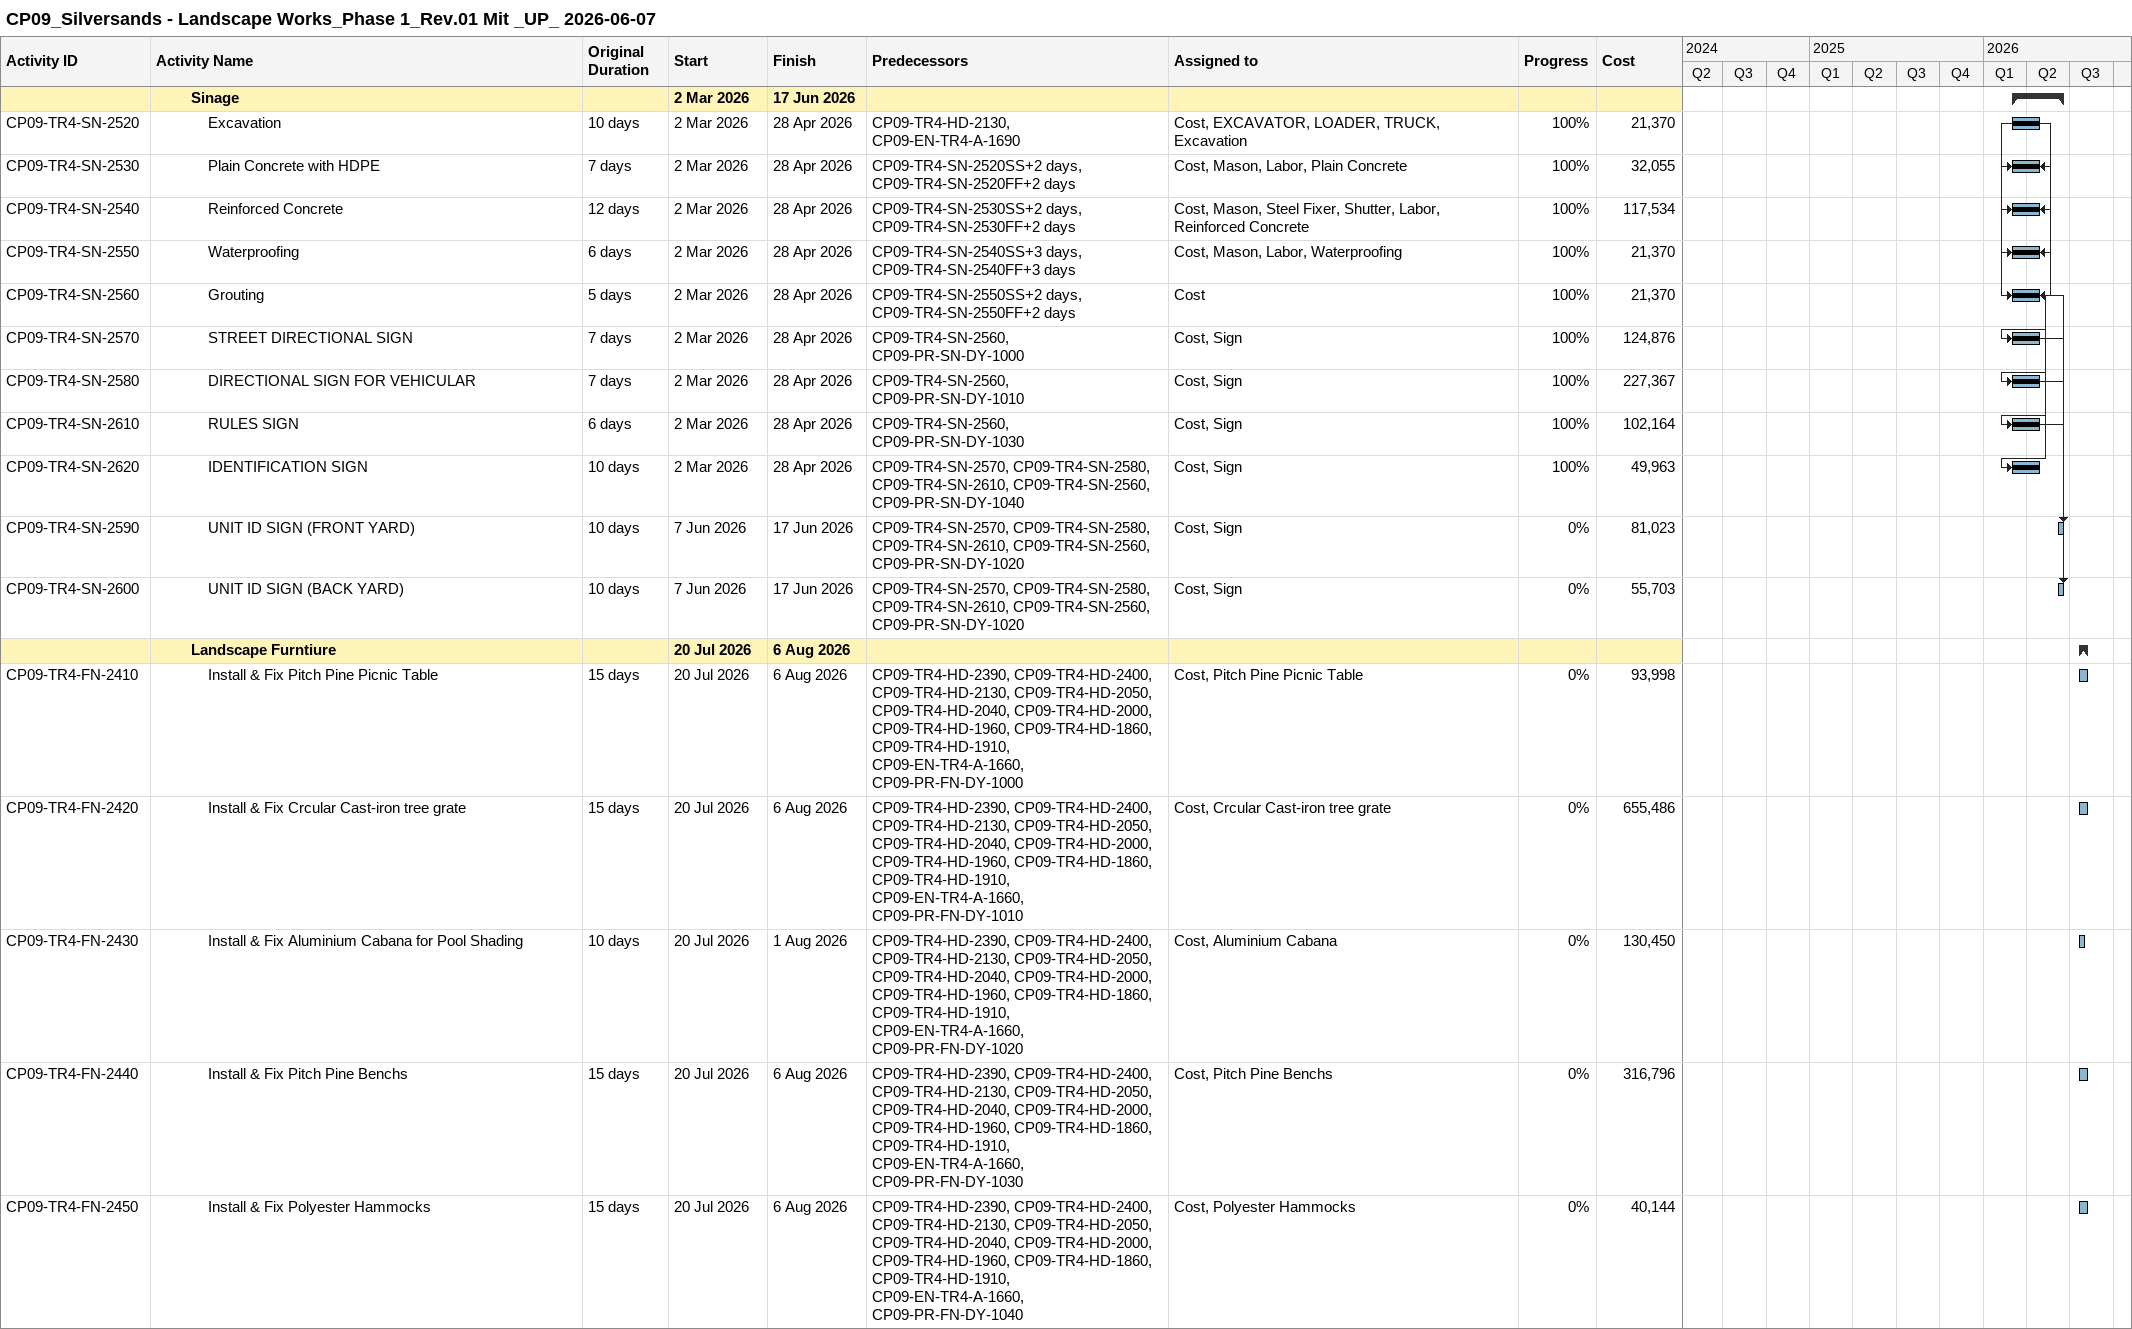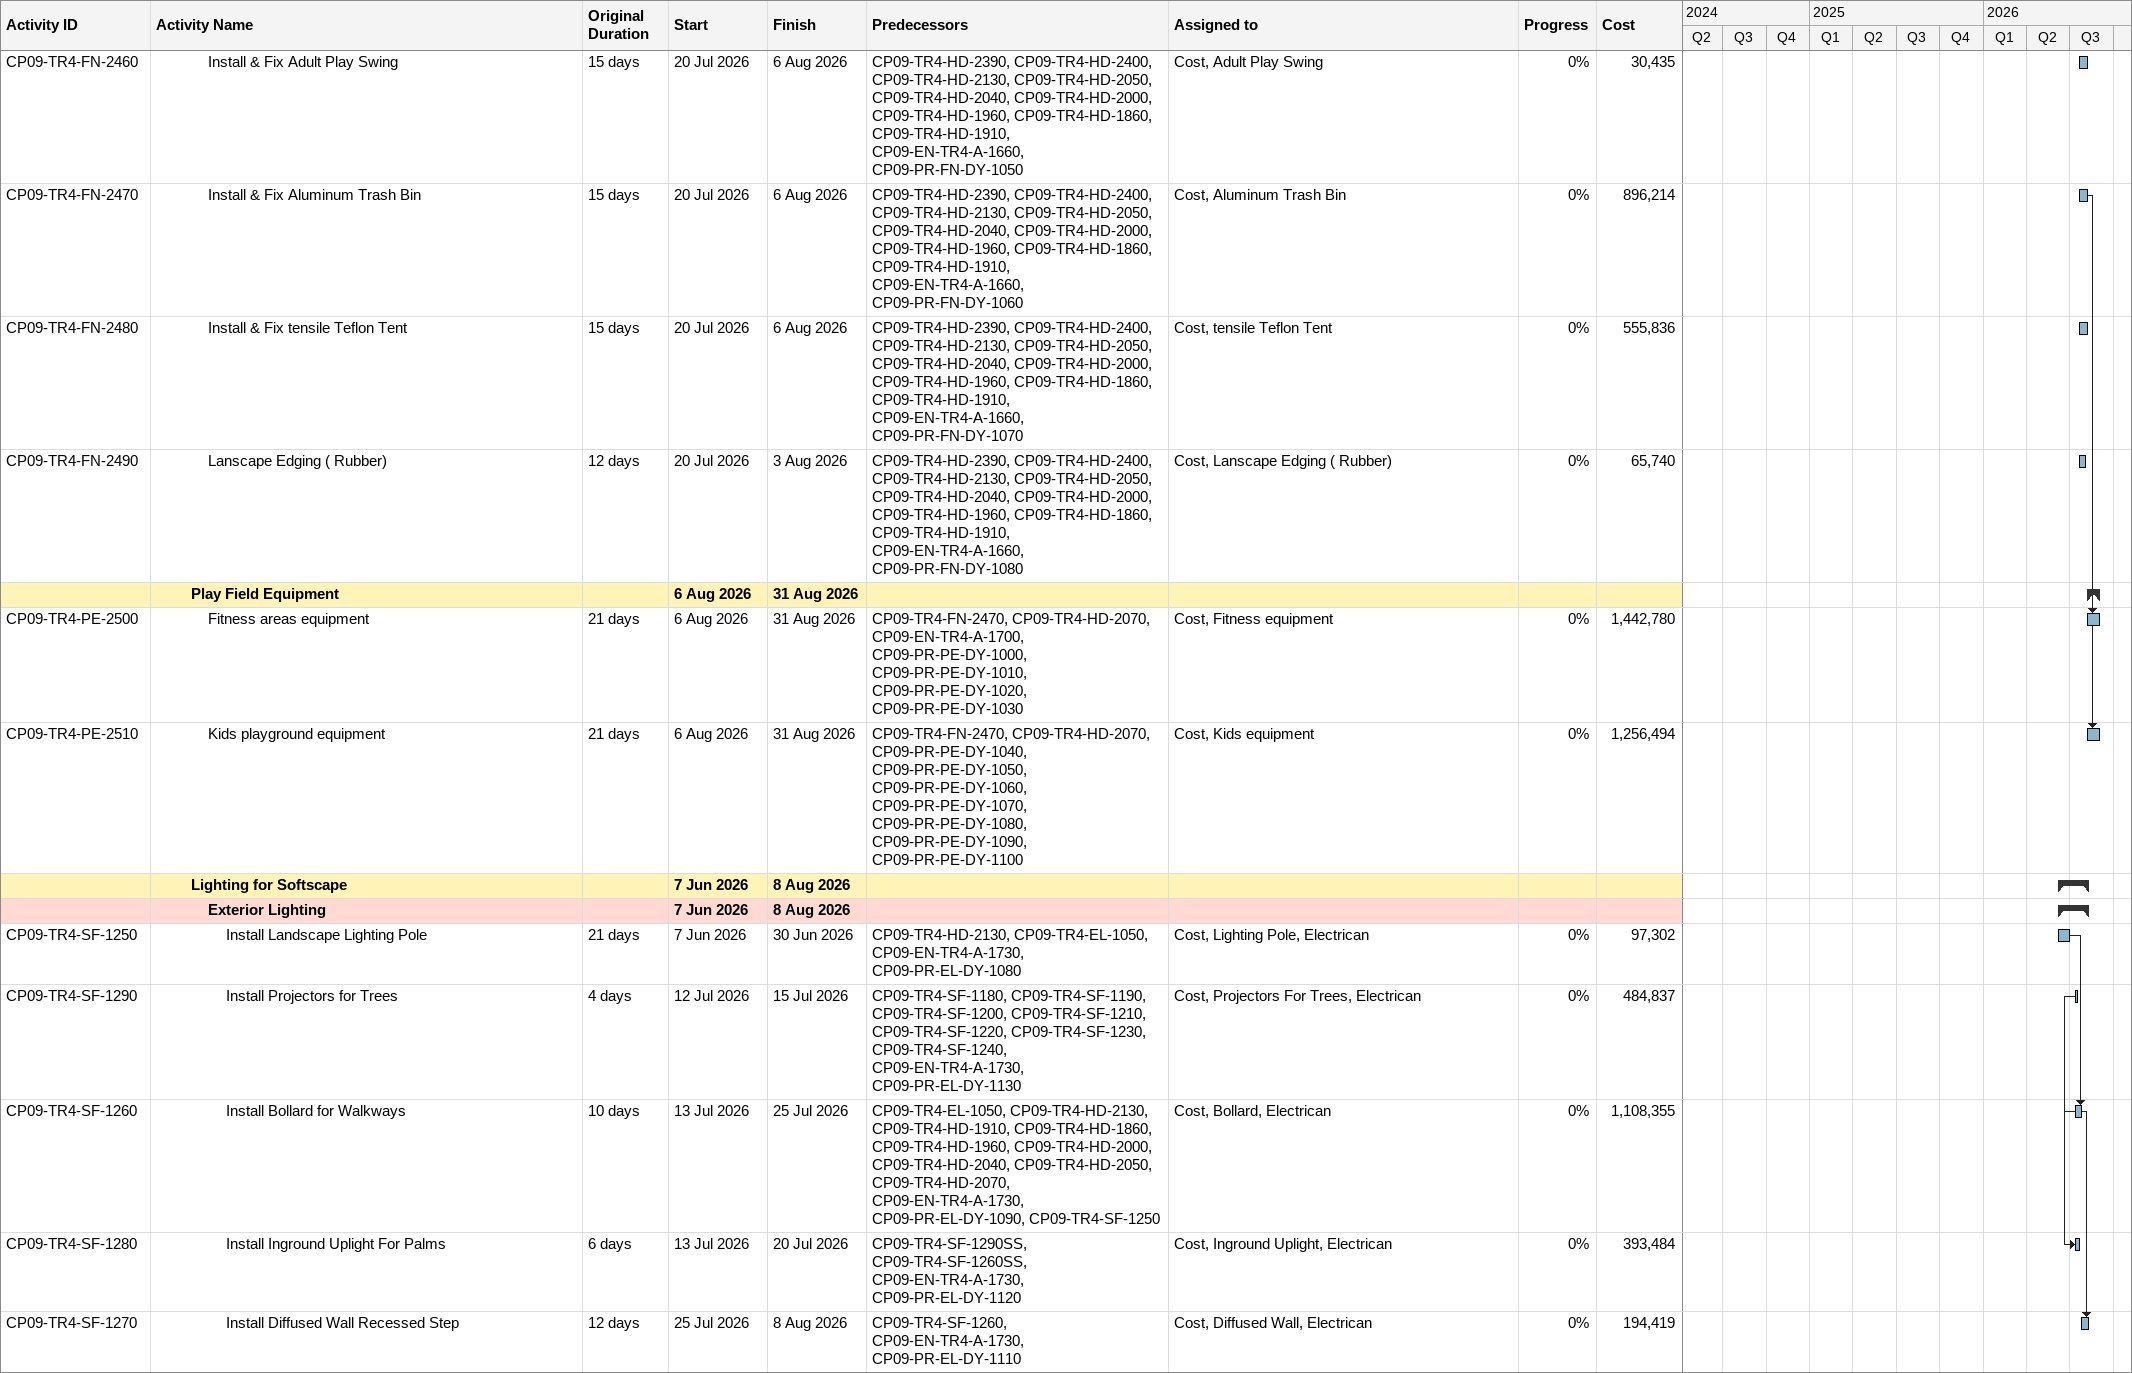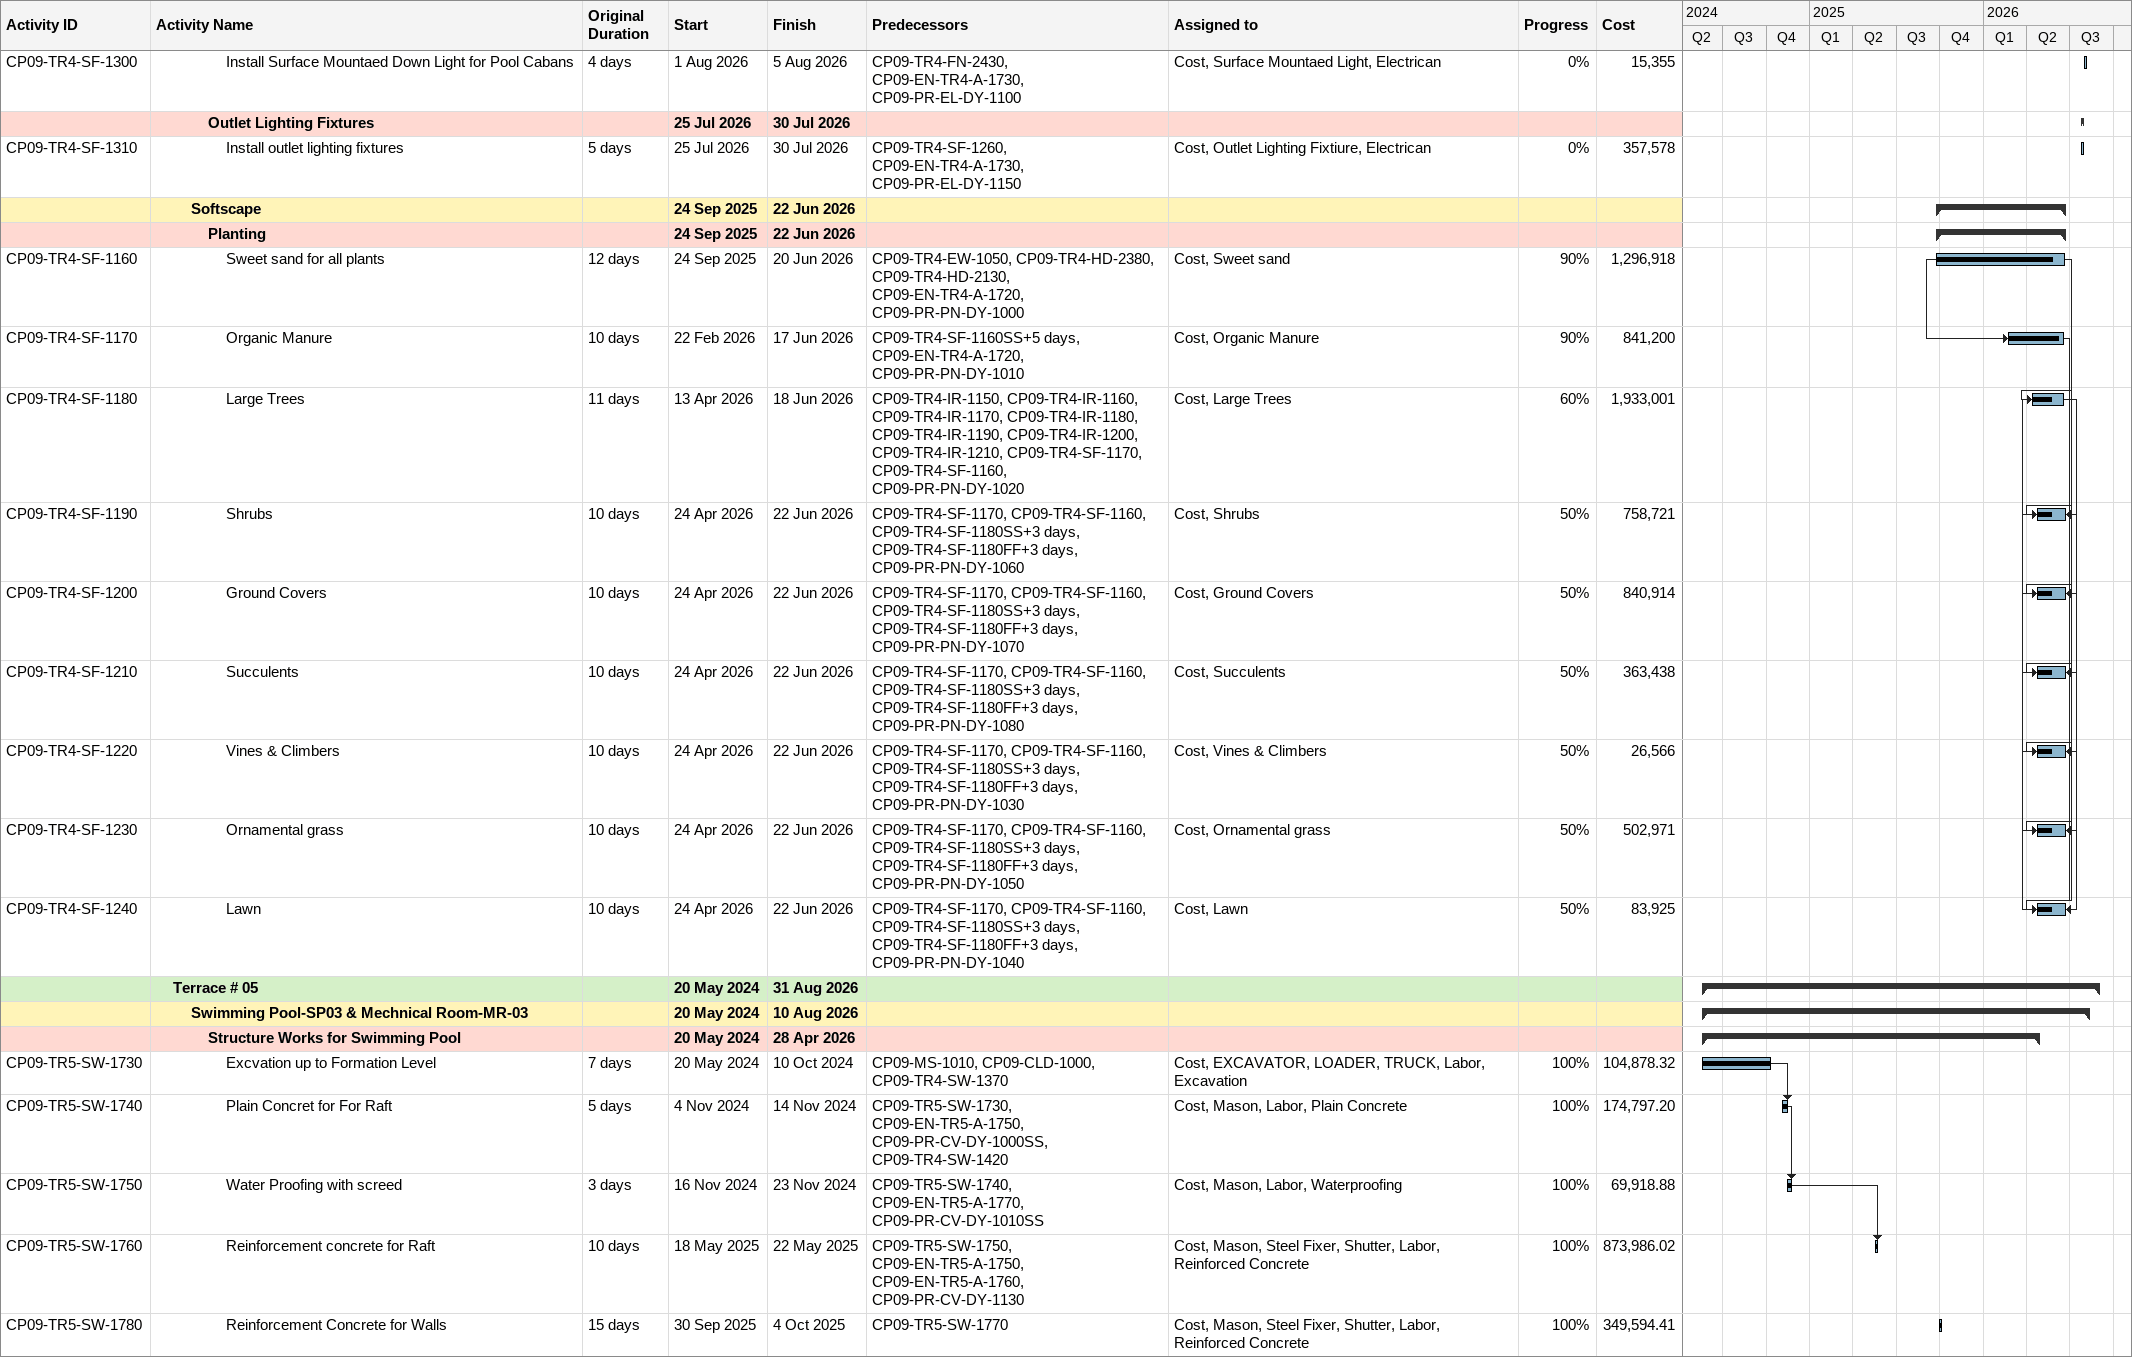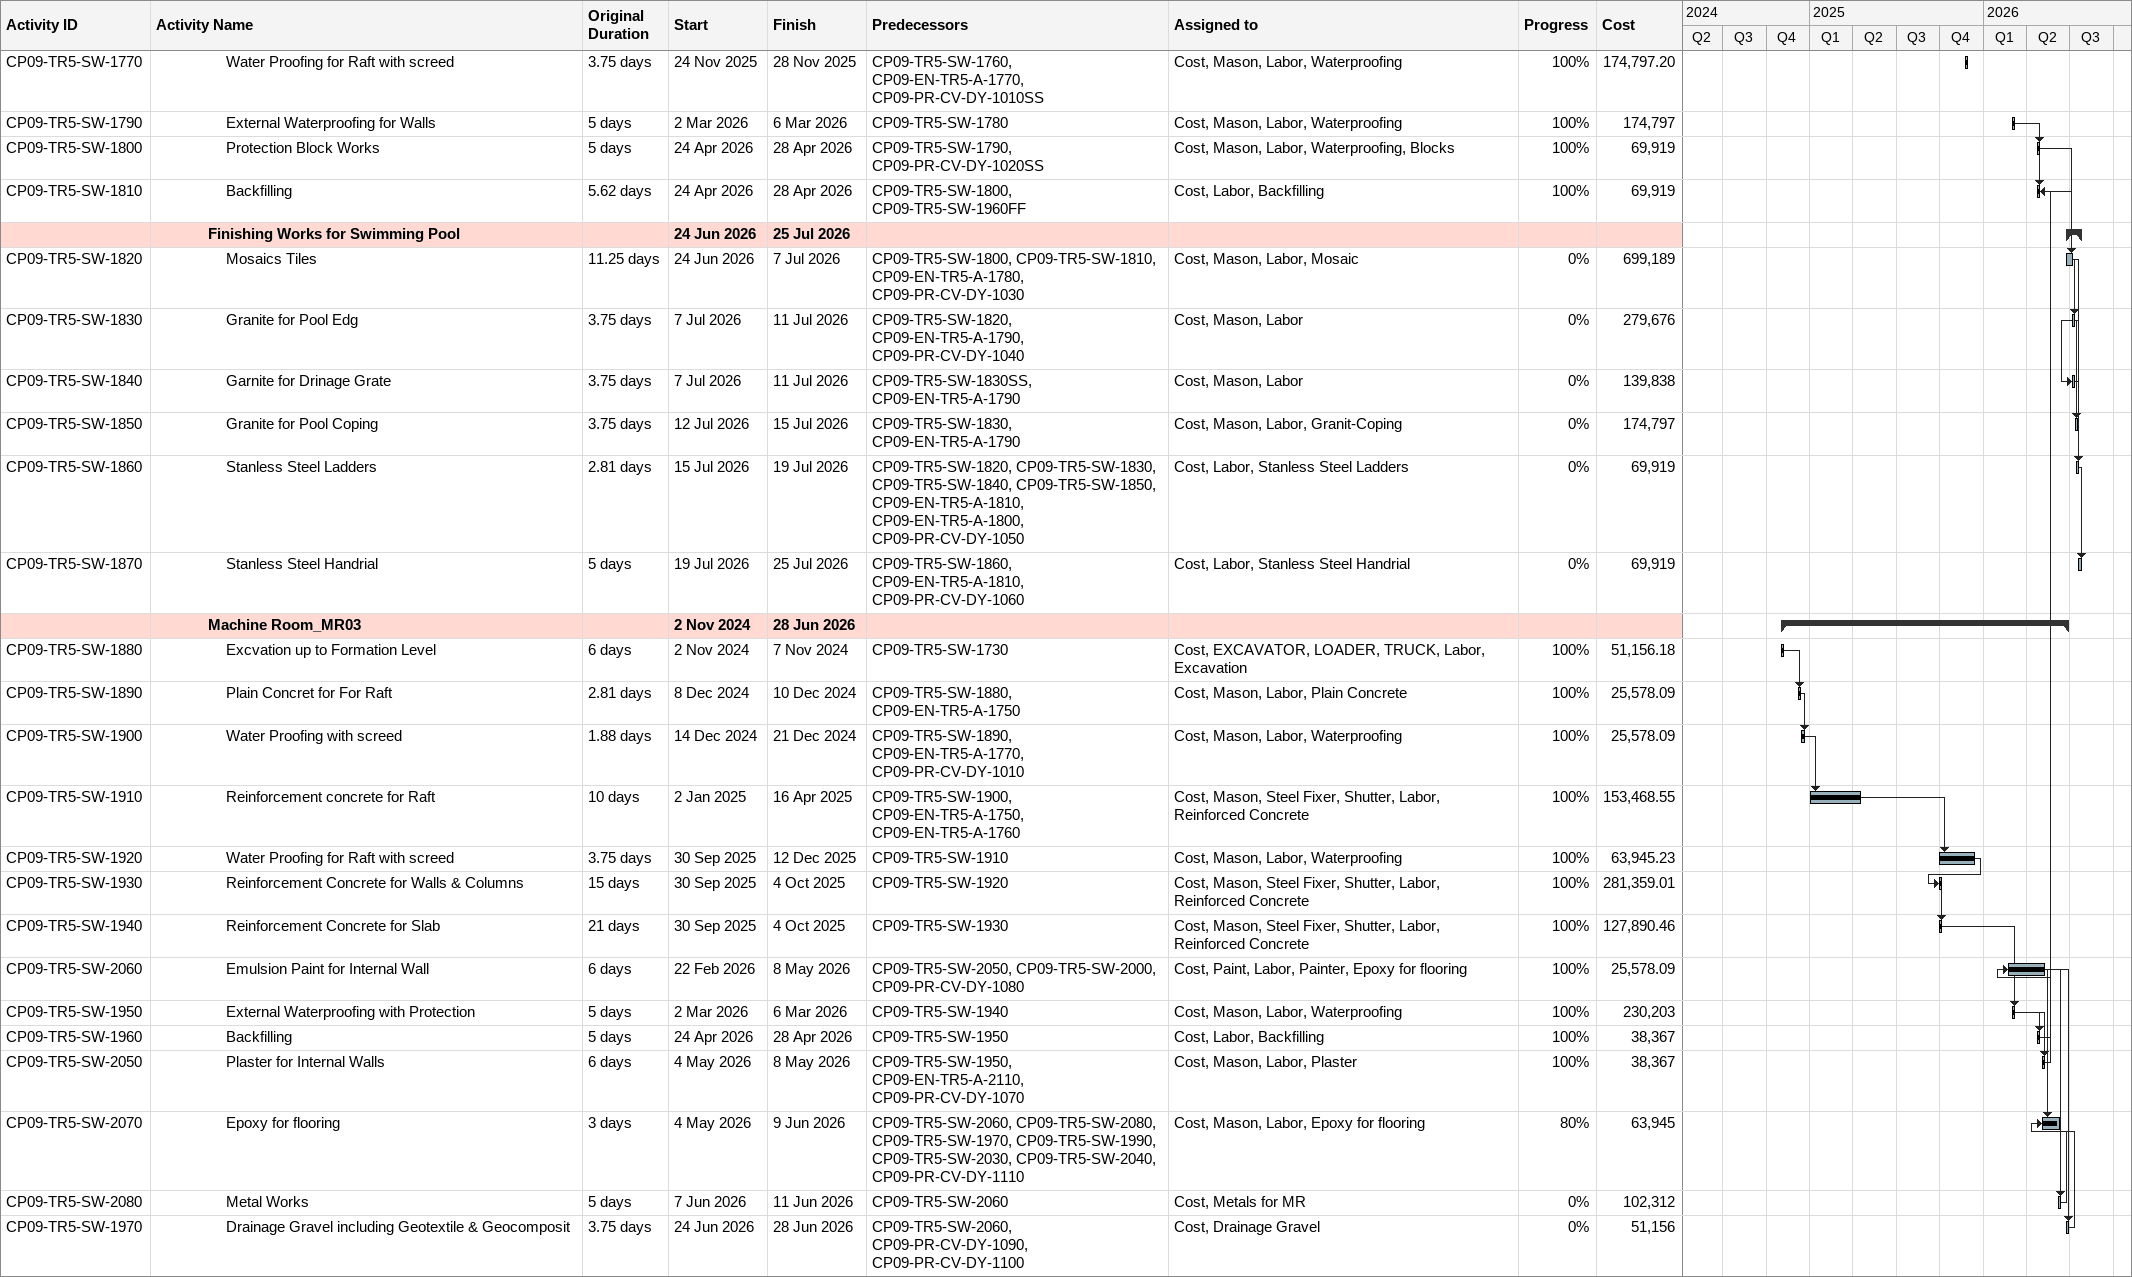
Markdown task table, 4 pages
CP09_Silversands - Landscape Works_Phase 1_Rev.01 Mit _UP_ 2026-06-07

| ID | Level | Task | Original duration | Start | Finish | Predecessors | Resources | % complete | Cost |
|---|---|---|---|---|---|---|---|---|---|
|  | 3 | **Sinage** |  | 2026-03-02 | 2026-06-17 |  |  |  |  |
| CP09-TR4-SN-2520 | 4 | Excavation | 10d | 2026-03-02 | 2026-04-28 | CP09-TR4-HD-2130, CP09-EN-TR4-A-1690 | Cost, EXCAVATOR, LOADER, TRUCK, Excavation | 100 | 21370 |
| CP09-TR4-SN-2530 | 4 | Plain Concrete with HDPE | 7d | 2026-03-02 | 2026-04-28 | CP09-TR4-SN-2520SS+2d, CP09-TR4-SN-2520FF+2d | Cost, Mason, Labor, Plain Concrete | 100 | 32055 |
| CP09-TR4-SN-2540 | 4 | Reinforced Concrete | 12d | 2026-03-02 | 2026-04-28 | CP09-TR4-SN-2530SS+2d, CP09-TR4-SN-2530FF+2d | Cost, Mason, Steel Fixer, Shutter, Labor, Reinforced Concrete | 100 | 117534 |
| CP09-TR4-SN-2550 | 4 | Waterproofing | 6d | 2026-03-02 | 2026-04-28 | CP09-TR4-SN-2540SS+3d, CP09-TR4-SN-2540FF+3d | Cost, Mason, Labor, Waterproofing | 100 | 21370 |
| CP09-TR4-SN-2560 | 4 | Grouting | 5d | 2026-03-02 | 2026-04-28 | CP09-TR4-SN-2550SS+2d, CP09-TR4-SN-2550FF+2d | Cost | 100 | 21370 |
| CP09-TR4-SN-2570 | 4 | STREET DIRECTIONAL SIGN | 7d | 2026-03-02 | 2026-04-28 | CP09-TR4-SN-2560, CP09-PR-SN-DY-1000 | Cost, Sign | 100 | 124876 |
| CP09-TR4-SN-2580 | 4 | DIRECTIONAL SIGN FOR VEHICULAR | 7d | 2026-03-02 | 2026-04-28 | CP09-TR4-SN-2560, CP09-PR-SN-DY-1010 | Cost, Sign | 100 | 227367 |
| CP09-TR4-SN-2610 | 4 | RULES SIGN | 6d | 2026-03-02 | 2026-04-28 | CP09-TR4-SN-2560, CP09-PR-SN-DY-1030 | Cost, Sign | 100 | 102164 |
| CP09-TR4-SN-2620 | 4 | IDENTIFICATION SIGN | 10d | 2026-03-02 | 2026-04-28 | CP09-TR4-SN-2570, CP09-TR4-SN-2580, CP09-TR4-SN-2610, CP09-TR4-SN-2560, CP09-PR-SN-DY-1040 | Cost, Sign | 100 | 49963 |
| CP09-TR4-SN-2590 | 4 | UNIT ID SIGN (FRONT YARD) | 10d | 2026-06-07 | 2026-06-17 | CP09-TR4-SN-2570, CP09-TR4-SN-2580, CP09-TR4-SN-2610, CP09-TR4-SN-2560, CP09-PR-SN-DY-1020 | Cost, Sign | 0 | 81023 |
| CP09-TR4-SN-2600 | 4 | UNIT ID SIGN (BACK YARD) | 10d | 2026-06-07 | 2026-06-17 | CP09-TR4-SN-2570, CP09-TR4-SN-2580, CP09-TR4-SN-2610, CP09-TR4-SN-2560, CP09-PR-SN-DY-1020 | Cost, Sign | 0 | 55703 |
|  | 3 | **Landscape Furntiure** |  | 2026-07-20 | 2026-08-06 |  |  |  |  |
| CP09-TR4-FN-2410 | 4 | Install & Fix Pitch Pine Picnic Table | 15d | 2026-07-20 | 2026-08-06 | CP09-TR4-HD-2390, CP09-TR4-HD-2400, CP09-TR4-HD-2130, CP09-TR4-HD-2050, CP09-TR4-HD-2040, CP09-TR4-HD-2000, CP09-TR4-HD-1960, CP09-TR4-HD-1860, CP09-TR4-HD-1910, CP09-EN-TR4-A-1660, CP09-PR-FN-DY-1000 | Cost, Pitch Pine Picnic Table | 0 | 93998 |
| CP09-TR4-FN-2420 | 4 | Install & Fix Crcular Cast-iron tree grate | 15d | 2026-07-20 | 2026-08-06 | CP09-TR4-HD-2390, CP09-TR4-HD-2400, CP09-TR4-HD-2130, CP09-TR4-HD-2050, CP09-TR4-HD-2040, CP09-TR4-HD-2000, CP09-TR4-HD-1960, CP09-TR4-HD-1860, CP09-TR4-HD-1910, CP09-EN-TR4-A-1660, CP09-PR-FN-DY-1010 | Cost, Crcular Cast-iron tree grate | 0 | 655486 |
| CP09-TR4-FN-2430 | 4 | Install & Fix Aluminium Cabana for Pool Shading | 10d | 2026-07-20 | 2026-08-01 | CP09-TR4-HD-2390, CP09-TR4-HD-2400, CP09-TR4-HD-2130, CP09-TR4-HD-2050, CP09-TR4-HD-2040, CP09-TR4-HD-2000, CP09-TR4-HD-1960, CP09-TR4-HD-1860, CP09-TR4-HD-1910, CP09-EN-TR4-A-1660, CP09-PR-FN-DY-1020 | Cost, Aluminium Cabana | 0 | 130450 |
| CP09-TR4-FN-2440 | 4 | Install & Fix Pitch Pine Benchs | 15d | 2026-07-20 | 2026-08-06 | CP09-TR4-HD-2390, CP09-TR4-HD-2400, CP09-TR4-HD-2130, CP09-TR4-HD-2050, CP09-TR4-HD-2040, CP09-TR4-HD-2000, CP09-TR4-HD-1960, CP09-TR4-HD-1860, CP09-TR4-HD-1910, CP09-EN-TR4-A-1660, CP09-PR-FN-DY-1030 | Cost, Pitch Pine Benchs | 0 | 316796 |
| CP09-TR4-FN-2450 | 4 | Install & Fix Polyester Hammocks | 15d | 2026-07-20 | 2026-08-06 | CP09-TR4-HD-2390, CP09-TR4-HD-2400, CP09-TR4-HD-2130, CP09-TR4-HD-2050, CP09-TR4-HD-2040, CP09-TR4-HD-2000, CP09-TR4-HD-1960, CP09-TR4-HD-1860, CP09-TR4-HD-1910, CP09-EN-TR4-A-1660, CP09-PR-FN-DY-1040 | Cost, Polyester Hammocks | 0 | 40144 |
| CP09-TR4-FN-2460 | 4 | Install & Fix Adult Play Swing | 15d | 2026-07-20 | 2026-08-06 | CP09-TR4-HD-2390, CP09-TR4-HD-2400, CP09-TR4-HD-2130, CP09-TR4-HD-2050, CP09-TR4-HD-2040, CP09-TR4-HD-2000, CP09-TR4-HD-1960, CP09-TR4-HD-1860, CP09-TR4-HD-1910, CP09-EN-TR4-A-1660, CP09-PR-FN-DY-1050 | Cost, Adult Play Swing | 0 | 30435 |
| CP09-TR4-FN-2470 | 4 | Install & Fix Aluminum Trash Bin | 15d | 2026-07-20 | 2026-08-06 | CP09-TR4-HD-2390, CP09-TR4-HD-2400, CP09-TR4-HD-2130, CP09-TR4-HD-2050, CP09-TR4-HD-2040, CP09-TR4-HD-2000, CP09-TR4-HD-1960, CP09-TR4-HD-1860, CP09-TR4-HD-1910, CP09-EN-TR4-A-1660, CP09-PR-FN-DY-1060 | Cost, Aluminum Trash Bin | 0 | 896214 |
| CP09-TR4-FN-2480 | 4 | Install & Fix tensile Teflon Tent | 15d | 2026-07-20 | 2026-08-06 | CP09-TR4-HD-2390, CP09-TR4-HD-2400, CP09-TR4-HD-2130, CP09-TR4-HD-2050, CP09-TR4-HD-2040, CP09-TR4-HD-2000, CP09-TR4-HD-1960, CP09-TR4-HD-1860, CP09-TR4-HD-1910, CP09-EN-TR4-A-1660, CP09-PR-FN-DY-1070 | Cost, tensile Teflon Tent | 0 | 555836 |
| CP09-TR4-FN-2490 | 4 | Lanscape Edging ( Rubber) | 12d | 2026-07-20 | 2026-08-03 | CP09-TR4-HD-2390, CP09-TR4-HD-2400, CP09-TR4-HD-2130, CP09-TR4-HD-2050, CP09-TR4-HD-2040, CP09-TR4-HD-2000, CP09-TR4-HD-1960, CP09-TR4-HD-1860, CP09-TR4-HD-1910, CP09-EN-TR4-A-1660, CP09-PR-FN-DY-1080 | Cost, Lanscape Edging ( Rubber) | 0 | 65740 |
|  | 3 | **Play Field Equipment** |  | 2026-08-06 | 2026-08-31 |  |  |  |  |
| CP09-TR4-PE-2500 | 4 | Fitness areas equipment | 21d | 2026-08-06 | 2026-08-31 | CP09-TR4-FN-2470, CP09-TR4-HD-2070, CP09-EN-TR4-A-1700, CP09-PR-PE-DY-1000, CP09-PR-PE-DY-1010, CP09-PR-PE-DY-1020, CP09-PR-PE-DY-1030 | Cost, Fitness equipment | 0 | 1442780 |
| CP09-TR4-PE-2510 | 4 | Kids playground equipment | 21d | 2026-08-06 | 2026-08-31 | CP09-TR4-FN-2470, CP09-TR4-HD-2070, CP09-PR-PE-DY-1040, CP09-PR-PE-DY-1050, CP09-PR-PE-DY-1060, CP09-PR-PE-DY-1070, CP09-PR-PE-DY-1080, CP09-PR-PE-DY-1090, CP09-PR-PE-DY-1100 | Cost, Kids equipment | 0 | 1256494 |
|  | 3 | **Lighting for Softscape** |  | 2026-06-07 | 2026-08-08 |  |  |  |  |
|  | 4 | **Exterior Lighting** |  | 2026-06-07 | 2026-08-08 |  |  |  |  |
| CP09-TR4-SF-1250 | 5 | Install Landscape Lighting Pole | 21d | 2026-06-07 | 2026-06-30 | CP09-TR4-HD-2130, CP09-TR4-EL-1050, CP09-EN-TR4-A-1730, CP09-PR-EL-DY-1080 | Cost, Lighting Pole, Electrican | 0 | 97302 |
| CP09-TR4-SF-1290 | 5 | Install Projectors for Trees | 4d | 2026-07-12 | 2026-07-15 | CP09-TR4-SF-1180, CP09-TR4-SF-1190, CP09-TR4-SF-1200, CP09-TR4-SF-1210, CP09-TR4-SF-1220, CP09-TR4-SF-1230, CP09-TR4-SF-1240, CP09-EN-TR4-A-1730, CP09-PR-EL-DY-1130 | Cost, Projectors For Trees, Electrican | 0 | 484837 |
| CP09-TR4-SF-1260 | 5 | Install Bollard for Walkways | 10d | 2026-07-13 | 2026-07-25 | CP09-TR4-EL-1050, CP09-TR4-HD-2130, CP09-TR4-HD-1910, CP09-TR4-HD-1860, CP09-TR4-HD-1960, CP09-TR4-HD-2000, CP09-TR4-HD-2040, CP09-TR4-HD-2050, CP09-TR4-HD-2070, CP09-EN-TR4-A-1730, CP09-PR-EL-DY-1090, CP09-TR4-SF-1250 | Cost, Bollard, Electrican | 0 | 1108355 |
| CP09-TR4-SF-1280 | 5 | Install Inground Uplight For Palms | 6d | 2026-07-13 | 2026-07-20 | CP09-TR4-SF-1290SS, CP09-TR4-SF-1260SS, CP09-EN-TR4-A-1730, CP09-PR-EL-DY-1120 | Cost, Inground Uplight, Electrican | 0 | 393484 |
| CP09-TR4-SF-1270 | 5 | Install Diffused Wall Recessed Step | 12d | 2026-07-25 | 2026-08-08 | CP09-TR4-SF-1260, CP09-EN-TR4-A-1730, CP09-PR-EL-DY-1110 | Cost, Diffused Wall, Electrican | 0 | 194419 |
| CP09-TR4-SF-1300 | 5 | Install Surface Mountaed Down Light for Pool Cabans | 4d | 2026-08-01 | 2026-08-05 | CP09-TR4-FN-2430, CP09-EN-TR4-A-1730, CP09-PR-EL-DY-1100 | Cost, Surface Mountaed Light, Electrican | 0 | 15355 |
|  | 4 | **Outlet Lighting Fixtures** |  | 2026-07-25 | 2026-07-30 |  |  |  |  |
| CP09-TR4-SF-1310 | 5 | Install outlet lighting fixtures | 5d | 2026-07-25 | 2026-07-30 | CP09-TR4-SF-1260, CP09-EN-TR4-A-1730, CP09-PR-EL-DY-1150 | Cost, Outlet Lighting Fixtiure, Electrican | 0 | 357578 |
|  | 3 | **Softscape** |  | 2025-09-24 | 2026-06-22 |  |  |  |  |
|  | 4 | **Planting** |  | 2025-09-24 | 2026-06-22 |  |  |  |  |
| CP09-TR4-SF-1160 | 5 | Sweet sand for all plants | 12d | 2025-09-24 | 2026-06-20 | CP09-TR4-EW-1050, CP09-TR4-HD-2380, CP09-TR4-HD-2130, CP09-EN-TR4-A-1720, CP09-PR-PN-DY-1000 | Cost, Sweet sand | 90 | 1296918 |
| CP09-TR4-SF-1170 | 5 | Organic Manure | 10d | 2026-02-22 | 2026-06-17 | CP09-TR4-SF-1160SS+5d, CP09-EN-TR4-A-1720, CP09-PR-PN-DY-1010 | Cost, Organic Manure | 90 | 841200 |
| CP09-TR4-SF-1180 | 5 | Large Trees | 11d | 2026-04-13 | 2026-06-18 | CP09-TR4-IR-1150, CP09-TR4-IR-1160, CP09-TR4-IR-1170, CP09-TR4-IR-1180, CP09-TR4-IR-1190, CP09-TR4-IR-1200, CP09-TR4-IR-1210, CP09-TR4-SF-1170, CP09-TR4-SF-1160, CP09-PR-PN-DY-1020 | Cost, Large Trees | 60 | 1933001 |
| CP09-TR4-SF-1190 | 5 | Shrubs | 10d | 2026-04-24 | 2026-06-22 | CP09-TR4-SF-1170, CP09-TR4-SF-1160, CP09-TR4-SF-1180SS+3d, CP09-TR4-SF-1180FF+3d, CP09-PR-PN-DY-1060 | Cost, Shrubs | 50 | 758721 |
| CP09-TR4-SF-1200 | 5 | Ground Covers | 10d | 2026-04-24 | 2026-06-22 | CP09-TR4-SF-1170, CP09-TR4-SF-1160, CP09-TR4-SF-1180SS+3d, CP09-TR4-SF-1180FF+3d, CP09-PR-PN-DY-1070 | Cost, Ground Covers | 50 | 840914 |
| CP09-TR4-SF-1210 | 5 | Succulents | 10d | 2026-04-24 | 2026-06-22 | CP09-TR4-SF-1170, CP09-TR4-SF-1160, CP09-TR4-SF-1180SS+3d, CP09-TR4-SF-1180FF+3d, CP09-PR-PN-DY-1080 | Cost, Succulents | 50 | 363438 |
| CP09-TR4-SF-1220 | 5 | Vines & Climbers | 10d | 2026-04-24 | 2026-06-22 | CP09-TR4-SF-1170, CP09-TR4-SF-1160, CP09-TR4-SF-1180SS+3d, CP09-TR4-SF-1180FF+3d, CP09-PR-PN-DY-1030 | Cost, Vines & Climbers | 50 | 26566 |
| CP09-TR4-SF-1230 | 5 | Ornamental grass | 10d | 2026-04-24 | 2026-06-22 | CP09-TR4-SF-1170, CP09-TR4-SF-1160, CP09-TR4-SF-1180SS+3d, CP09-TR4-SF-1180FF+3d, CP09-PR-PN-DY-1050 | Cost, Ornamental grass | 50 | 502971 |
| CP09-TR4-SF-1240 | 5 | Lawn | 10d | 2026-04-24 | 2026-06-22 | CP09-TR4-SF-1170, CP09-TR4-SF-1160, CP09-TR4-SF-1180SS+3d, CP09-TR4-SF-1180FF+3d, CP09-PR-PN-DY-1040 | Cost, Lawn | 50 | 83925 |
|  | 2 | **Terrace # 05** |  | 2024-05-20 | 2026-08-31 |  |  |  |  |
|  | 3 | **Swimming Pool-SP03 & Mechnical Room-MR-03** |  | 2024-05-20 | 2026-08-10 |  |  |  |  |
|  | 4 | **Structure Works for Swimming Pool** |  | 2024-05-20 | 2026-04-28 |  |  |  |  |
| CP09-TR5-SW-1730 | 5 | Excvation up to Formation Level | 7d | 2024-05-20 | 2024-10-10 | CP09-MS-1010, CP09-CLD-1000, CP09-TR4-SW-1370 | Cost, EXCAVATOR, LOADER, TRUCK, Labor, Excavation | 100 | 104878.32 |
| CP09-TR5-SW-1740 | 5 | Plain Concret for For Raft | 5d | 2024-11-04 | 2024-11-14 | CP09-TR5-SW-1730, CP09-EN-TR5-A-1750, CP09-PR-CV-DY-1000SS, CP09-TR4-SW-1420 | Cost, Mason, Labor, Plain Concrete | 100 | 174797.20 |
| CP09-TR5-SW-1750 | 5 | Water Proofing with screed | 3d | 2024-11-16 | 2024-11-23 | CP09-TR5-SW-1740, CP09-EN-TR5-A-1770, CP09-PR-CV-DY-1010SS | Cost, Mason, Labor, Waterproofing | 100 | 69918.88 |
| CP09-TR5-SW-1760 | 5 | Reinforcement concrete for Raft | 10d | 2025-05-18 | 2025-05-22 | CP09-TR5-SW-1750, CP09-EN-TR5-A-1750, CP09-EN-TR5-A-1760, CP09-PR-CV-DY-1130 | Cost, Mason, Steel Fixer, Shutter, Labor, Reinforced Concrete | 100 | 873986.02 |
| CP09-TR5-SW-1780 | 5 | Reinforcement Concrete for Walls | 15d | 2025-09-30 | 2025-10-04 | CP09-TR5-SW-1770 | Cost, Mason, Steel Fixer, Shutter, Labor, Reinforced Concrete | 100 | 349594.41 |
| CP09-TR5-SW-1770 | 5 | Water Proofing for Raft with screed | 3.75d | 2025-11-24 | 2025-11-28 | CP09-TR5-SW-1760, CP09-EN-TR5-A-1770, CP09-PR-CV-DY-1010SS | Cost, Mason, Labor, Waterproofing | 100 | 174797.20 |
| CP09-TR5-SW-1790 | 5 | External Waterproofing for Walls | 5d | 2026-03-02 | 2026-03-06 | CP09-TR5-SW-1780 | Cost, Mason, Labor, Waterproofing | 100 | 174797 |
| CP09-TR5-SW-1800 | 5 | Protection Block Works | 5d | 2026-04-24 | 2026-04-28 | CP09-TR5-SW-1790, CP09-PR-CV-DY-1020SS | Cost, Mason, Labor, Waterproofing, Blocks | 100 | 69919 |
| CP09-TR5-SW-1810 | 5 | Backfilling | 5.62d | 2026-04-24 | 2026-04-28 | CP09-TR5-SW-1800, CP09-TR5-SW-1960FF | Cost, Labor, Backfilling | 100 | 69919 |
|  | 4 | **Finishing Works for Swimming Pool** |  | 2026-06-24 | 2026-07-25 |  |  |  |  |
| CP09-TR5-SW-1820 | 5 | Mosaics Tiles | 11.25d | 2026-06-24 | 2026-07-07 | CP09-TR5-SW-1800, CP09-TR5-SW-1810, CP09-EN-TR5-A-1780, CP09-PR-CV-DY-1030 | Cost, Mason, Labor, Mosaic | 0 | 699189 |
| CP09-TR5-SW-1830 | 5 | Granite for Pool Edg | 3.75d | 2026-07-07 | 2026-07-11 | CP09-TR5-SW-1820, CP09-EN-TR5-A-1790, CP09-PR-CV-DY-1040 | Cost, Mason, Labor | 0 | 279676 |
| CP09-TR5-SW-1840 | 5 | Garnite for Drinage Grate | 3.75d | 2026-07-07 | 2026-07-11 | CP09-TR5-SW-1830SS, CP09-EN-TR5-A-1790 | Cost, Mason, Labor | 0 | 139838 |
| CP09-TR5-SW-1850 | 5 | Granite for Pool Coping | 3.75d | 2026-07-12 | 2026-07-15 | CP09-TR5-SW-1830, CP09-EN-TR5-A-1790 | Cost, Mason, Labor, Granit-Coping | 0 | 174797 |
| CP09-TR5-SW-1860 | 5 | Stanless Steel Ladders | 2.81d | 2026-07-15 | 2026-07-19 | CP09-TR5-SW-1820, CP09-TR5-SW-1830, CP09-TR5-SW-1840, CP09-TR5-SW-1850, CP09-EN-TR5-A-1810, CP09-EN-TR5-A-1800, CP09-PR-CV-DY-1050 | Cost, Labor, Stanless Steel Ladders | 0 | 69919 |
| CP09-TR5-SW-1870 | 5 | Stanless Steel Handrial | 5d | 2026-07-19 | 2026-07-25 | CP09-TR5-SW-1860, CP09-EN-TR5-A-1810, CP09-PR-CV-DY-1060 | Cost, Labor, Stanless Steel Handrial | 0 | 69919 |
|  | 4 | **Machine Room_MR03** |  | 2024-11-02 | 2026-06-28 |  |  |  |  |
| CP09-TR5-SW-1880 | 5 | Excvation up to Formation Level | 6d | 2024-11-02 | 2024-11-07 | CP09-TR5-SW-1730 | Cost, EXCAVATOR, LOADER, TRUCK, Labor, Excavation | 100 | 51156.18 |
| CP09-TR5-SW-1890 | 5 | Plain Concret for For Raft | 2.81d | 2024-12-08 | 2024-12-10 | CP09-TR5-SW-1880, CP09-EN-TR5-A-1750 | Cost, Mason, Labor, Plain Concrete | 100 | 25578.09 |
| CP09-TR5-SW-1900 | 5 | Water Proofing with screed | 1.88d | 2024-12-14 | 2024-12-21 | CP09-TR5-SW-1890, CP09-EN-TR5-A-1770, CP09-PR-CV-DY-1010 | Cost, Mason, Labor, Waterproofing | 100 | 25578.09 |
| CP09-TR5-SW-1910 | 5 | Reinforcement concrete for Raft | 10d | 2025-01-02 | 2025-04-16 | CP09-TR5-SW-1900, CP09-EN-TR5-A-1750, CP09-EN-TR5-A-1760 | Cost, Mason, Steel Fixer, Shutter, Labor, Reinforced Concrete | 100 | 153468.55 |
| CP09-TR5-SW-1920 | 5 | Water Proofing for Raft with screed | 3.75d | 2025-09-30 | 2025-12-12 | CP09-TR5-SW-1910 | Cost, Mason, Labor, Waterproofing | 100 | 63945.23 |
| CP09-TR5-SW-1930 | 5 | Reinforcement Concrete for Walls & Columns | 15d | 2025-09-30 | 2025-10-04 | CP09-TR5-SW-1920 | Cost, Mason, Steel Fixer, Shutter, Labor, Reinforced Concrete | 100 | 281359.01 |
| CP09-TR5-SW-1940 | 5 | Reinforcement Concrete for Slab | 21d | 2025-09-30 | 2025-10-04 | CP09-TR5-SW-1930 | Cost, Mason, Steel Fixer, Shutter, Labor, Reinforced Concrete | 100 | 127890.46 |
| CP09-TR5-SW-2060 | 5 | Emulsion Paint for Internal Wall | 6d | 2026-02-22 | 2026-05-08 | CP09-TR5-SW-2050, CP09-TR5-SW-2000, CP09-PR-CV-DY-1080 | Cost, Paint, Labor, Painter, Epoxy for flooring | 100 | 25578.09 |
| CP09-TR5-SW-1950 | 5 | External Waterproofing with Protection | 5d | 2026-03-02 | 2026-03-06 | CP09-TR5-SW-1940 | Cost, Mason, Labor, Waterproofing | 100 | 230203 |
| CP09-TR5-SW-1960 | 5 | Backfilling | 5d | 2026-04-24 | 2026-04-28 | CP09-TR5-SW-1950 | Cost, Labor, Backfilling | 100 | 38367 |
| CP09-TR5-SW-2050 | 5 | Plaster for Internal Walls | 6d | 2026-05-04 | 2026-05-08 | CP09-TR5-SW-1950, CP09-EN-TR5-A-2110, CP09-PR-CV-DY-1070 | Cost, Mason, Labor, Plaster | 100 | 38367 |
| CP09-TR5-SW-2070 | 5 | Epoxy for flooring | 3d | 2026-05-04 | 2026-06-09 | CP09-TR5-SW-2060, CP09-TR5-SW-2080, CP09-TR5-SW-1970, CP09-TR5-SW-1990, CP09-TR5-SW-2030, CP09-TR5-SW-2040, CP09-PR-CV-DY-1110 | Cost, Mason, Labor, Epoxy for flooring | 80 | 63945 |
| CP09-TR5-SW-2080 | 5 | Metal Works | 5d | 2026-06-07 | 2026-06-11 | CP09-TR5-SW-2060 | Cost, Metals for MR | 0 | 102312 |
| CP09-TR5-SW-1970 | 5 | Drainage Gravel including Geotextile & Geocomposit | 3.75d | 2026-06-24 | 2026-06-28 | CP09-TR5-SW-2060, CP09-PR-CV-DY-1090, CP09-PR-CV-DY-1100 | Cost, Drainage Gravel | 0 | 51156 |
